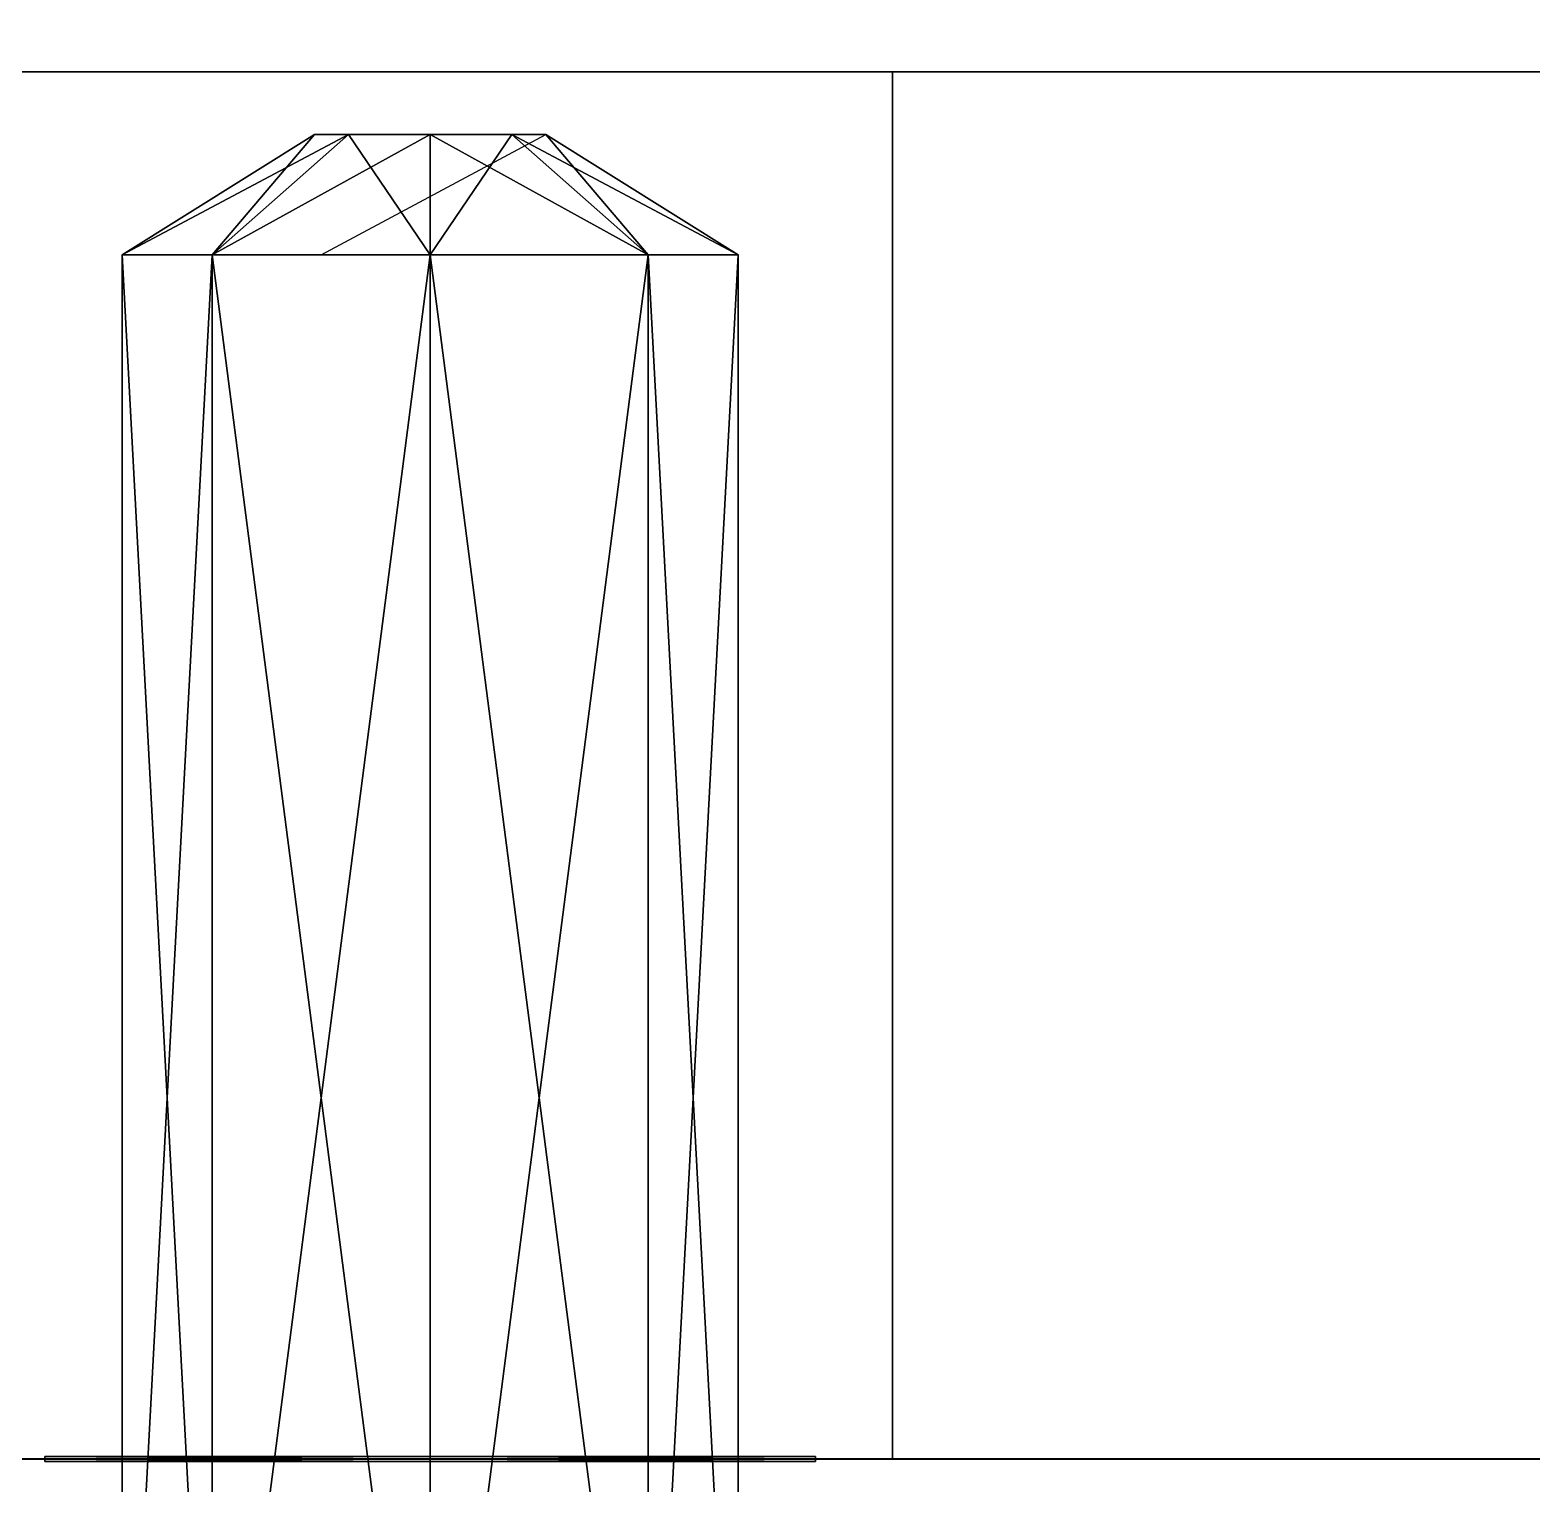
# Model space of a CAD drawing. Extents: x -150 to 2334, y -150 to 2984.
# Drawn here: x 1760.81 to 1780.3, y 45.47 to 64.33 of the extents above; entities that cross this region are included whole.
import ezdxf

# ---------------------------------------------------------------- set-up
doc = ezdxf.new("R2010")
doc.units = 0
for name, color, linetype in [('LAYER0', 7, 'CONTINUOUS'), ('LAYER10', 7, 'CONTINUOUS'), ('LAYER226', 7, 'CONTINUOUS'), ('LAYER278', 7, 'CONTINUOUS'), ('LAYER309', 7, 'CONTINUOUS'), ('LAYER31', 7, 'CONTINUOUS'), ('LAYER35', 7, 'CONTINUOUS'), ('LAYER407', 7, 'CONTINUOUS'), ('LAYER408', 7, 'CONTINUOUS'), ('LAYER56', 7, 'CONTINUOUS'), ('LAYER6', 7, 'CONTINUOUS'), ('LAYER60', 7, 'CONTINUOUS')]:
    doc.layers.add(name, color=color, linetype=linetype)

msp = doc.modelspace()

# ---------------------------------------------------------------- linework, layer by layer
at = {"layer": 'LAYER0', "invisible_edges": 1}
for points in [[(2334, 2984, -5), (-150, -150, -5), (-150, 2984, -5), (2334, 2984, -5)], [(-150, -150, -5), (2334, 2984, -5), (2334, -150, -5), (-150, -150, -5)], [(2334, -150), (-150, 2984), (-150, -150), (2334, -150)], [(-150, 2984), (2334, -150), (2334, 2984), (-150, 2984)]]:
    msp.add_3dface(points, dxfattribs=at)
at = {"layer": 'LAYER10'}
for points in [[(1764.5, 62.97852, 857), (1764.939, 62.97852, 855.9393), (1762, 61.41602, 857), (1764.5, 62.97852, 857)], [(1762, 61.41602, 857), (1764.939, 62.97852, 855.9393), (1763.172, 61.41602, 854.1716), (1762, 61.41602, 857)], [(1762, 61.41602, 857), (1764.5, 62.97852, 857), (1764.939, 62.97852, 858.0607), (1762, 61.41602, 857)], [(1762, 61.41602, 857), (1764.939, 62.97852, 858.0607), (1763.172, 61.41602, 859.8284), (1762, 61.41602, 857)], [(1763.172, 61.41602, 854.1716), (1762, 61.41602, 857), (1764.5, 62.97852, 857), (1763.172, 61.41602, 854.1716)], [(1762, 61.41602, 857), (1763.172, 61.41602, 859.8284), (1764.939, 62.97852, 858.0607), (1762, 61.41602, 857)], [(1762, 61.41602, 857), (1764.939, 62.97852, 858.0607), (1764.5, 62.97852, 857), (1762, 61.41602, 857)], [(1764.939, 62.97852, 855.9393), (1766, 61.41602, 853), (1763.172, 61.41602, 854.1716), (1764.939, 62.97852, 855.9393)], [(1763.172, 61.41602, 859.8284), (1766, 61.41602, 861), (1764.939, 62.97852, 858.0607), (1763.172, 61.41602, 859.8284)], [(1763.172, 61.41602, 854.1716), (1764.939, 62.97852, 855.9393), (1766, 62.97852, 855.5), (1763.172, 61.41602, 854.1716)], [(1763.172, 61.41602, 854.1716), (1766, 62.97852, 855.5), (1766, 61.41602, 853), (1763.172, 61.41602, 854.1716)], [(1763.172, 61.41602, 854.1716), (1764.5, 62.97852, 857), (1764.939, 62.97852, 855.9393), (1763.172, 61.41602, 854.1716)], [(1763.172, 61.41602, 859.8284), (1766, 61.41602, 861), (1766, 62.97852, 858.5), (1763.172, 61.41602, 859.8284)], [(1763.172, 61.41602, 859.8284), (1766, 62.97852, 858.5), (1764.939, 62.97852, 858.0607), (1763.172, 61.41602, 859.8284)], [(1764.5, 62.97852, 857), (1764.939, 62.97852, 855.9393), (1766, 62.97852, 855.5), (1764.5, 62.97852, 857)], [(1764.5, 62.97852, 857), (1766, 62.97852, 855.5), (1767.061, 62.97852, 855.9393), (1764.5, 62.97852, 857)], [(1764.5, 62.97852, 857), (1764.939, 62.97852, 858.0607), (1767.061, 62.97852, 855.9393), (1764.5, 62.97852, 857)], [(1764.939, 62.97852, 858.0607), (1764.5, 62.97852, 857), (1767.5, 62.97852, 857), (1764.939, 62.97852, 858.0607)], [(1767.5, 62.97852, 857), (1764.5, 62.97852, 857), (1767.061, 62.97852, 855.9393), (1767.5, 62.97852, 857)], [(1764.5, 62.97852, 857), (1767.061, 62.97852, 855.9393), (1766, 62.97852, 855.5), (1764.5, 62.97852, 857)], [(1764.5, 62.97852, 857), (1766, 62.97852, 855.5), (1764.939, 62.97852, 855.9393), (1764.5, 62.97852, 857)], [(1764.586, 61.41602, 860.4142), (1767.5, 62.97852, 857), (1768.828, 61.41602, 859.8284), (1764.586, 61.41602, 860.4142)], [(1766, 62.97852, 855.5), (1766, 61.41602, 853), (1764.939, 62.97852, 855.9393), (1766, 62.97852, 855.5)], [(1764.939, 62.97852, 858.0607), (1766, 61.41602, 861), (1766, 62.97852, 858.5), (1764.939, 62.97852, 858.0607)], [(1764.939, 62.97852, 858.0607), (1767.5, 62.97852, 857), (1767.061, 62.97852, 858.0607), (1764.939, 62.97852, 858.0607)], [(1764.939, 62.97852, 858.0607), (1767.061, 62.97852, 858.0607), (1766, 62.97852, 858.5), (1764.939, 62.97852, 858.0607)], [(1767.061, 62.97852, 855.9393), (1764.939, 62.97852, 858.0607), (1767.5, 62.97852, 857), (1767.061, 62.97852, 855.9393)], [(1764.939, 62.97852, 858.0607), (1766, 62.97852, 858.5), (1767.061, 62.97852, 858.0607), (1764.939, 62.97852, 858.0607)], [(1764.939, 62.97852, 858.0607), (1767.061, 62.97852, 858.0607), (1767.5, 62.97852, 857), (1764.939, 62.97852, 858.0607)], [(1767.061, 62.97852, 855.9393), (1768.828, 61.41602, 854.1716), (1766, 62.97852, 855.5), (1767.061, 62.97852, 855.9393)], [(1766, 62.97852, 855.5), (1768.828, 61.41602, 854.1716), (1766, 61.41602, 853), (1766, 62.97852, 855.5)], [(1766, 61.41602, 861), (1766, 62.97852, 858.5), (1767.061, 62.97852, 858.0607), (1766, 61.41602, 861)], [(1766, 61.41602, 861), (1767.061, 62.97852, 858.0607), (1768.828, 61.41602, 859.8284), (1766, 61.41602, 861)], [(1766, 61.41602, 853), (1766, 62.97852, 855.5), (1767.061, 62.97852, 855.9393), (1766, 61.41602, 853)], [(1766, 61.41602, 853), (1767.061, 62.97852, 855.9393), (1768.828, 61.41602, 854.1716), (1766, 61.41602, 853)], [(1766, 61.41602, 861), (1768.828, 61.41602, 859.8284), (1767.061, 62.97852, 858.0607), (1766, 61.41602, 861)], [(1766, 61.41602, 861), (1767.061, 62.97852, 858.0607), (1766, 62.97852, 858.5), (1766, 61.41602, 861)], [(1767.061, 62.97852, 855.9393), (1767.5, 62.97852, 857), (1768.828, 61.41602, 854.1716), (1767.061, 62.97852, 855.9393)], [(1767.5, 62.97852, 857), (1767.061, 62.97852, 858.0607), (1770, 61.41602, 857), (1767.5, 62.97852, 857)], [(1770, 61.41602, 857), (1767.061, 62.97852, 858.0607), (1768.828, 61.41602, 859.8284), (1770, 61.41602, 857)], [(1767.061, 62.97852, 855.9393), (1767.5, 62.97852, 857), (1770, 61.41602, 857), (1767.061, 62.97852, 855.9393)], [(1767.061, 62.97852, 855.9393), (1770, 61.41602, 857), (1768.828, 61.41602, 854.1716), (1767.061, 62.97852, 855.9393)], [(1768.828, 61.41602, 854.1716), (1767.5, 62.97852, 857), (1770, 61.41602, 857), (1768.828, 61.41602, 854.1716)], [(1767.5, 62.97852, 857), (1768.828, 61.41602, 859.8284), (1770, 61.41602, 857), (1767.5, 62.97852, 857)], [(1763.172, 39.54102, 854.1716), (1762, 39.54102, 857), (1763.172, 61.41602, 854.1716), (1763.172, 39.54102, 854.1716)], [(1763.172, 61.41602, 854.1716), (1762, 39.54102, 857), (1762, 61.41602, 857), (1763.172, 61.41602, 854.1716)], [(1763.172, 39.54102, 859.8284), (1762, 39.54102, 857), (1762, 61.41602, 857), (1763.172, 39.54102, 859.8284)], [(1763.172, 39.54102, 859.8284), (1762, 61.41602, 857), (1763.172, 61.41602, 859.8284), (1763.172, 39.54102, 859.8284)], [(1763.172, 39.54102, 854.1716), (1762, 39.54102, 857), (1762, 61.41602, 857), (1763.172, 39.54102, 854.1716)], [(1762, 61.41602, 857), (1763.172, 39.54102, 854.1716), (1763.172, 61.41602, 854.1716), (1762, 61.41602, 857)], [(1763.172, 39.54102, 859.8284), (1763.172, 61.41602, 859.8284), (1762, 61.41602, 857), (1763.172, 39.54102, 859.8284)], [(1763.172, 39.54102, 859.8284), (1762, 61.41602, 857), (1762, 39.54102, 857), (1763.172, 39.54102, 859.8284)], [(1763.172, 39.54102, 854.1716), (1762, 39.54102, 857), (1762, 61.41602, 857), (1763.172, 39.54102, 854.1716)], [(1762, 61.41602, 857), (1763.172, 39.54102, 854.1716), (1763.172, 61.41602, 854.1716), (1762, 61.41602, 857)], [(1763.172, 39.54102, 859.8284), (1762, 39.54102, 857), (1763.172, 61.41602, 859.8284), (1763.172, 39.54102, 859.8284)], [(1762, 39.54102, 857), (1763.172, 61.41602, 859.8284), (1762, 61.41602, 857), (1762, 39.54102, 857)], [(1766, 39.54102, 853), (1763.172, 39.54102, 854.1716), (1766, 61.41602, 853), (1766, 39.54102, 853)], [(1766, 61.41602, 853), (1763.172, 39.54102, 854.1716), (1763.172, 61.41602, 854.1716), (1766, 61.41602, 853)], [(1763.172, 39.54102, 859.8284), (1766, 39.54102, 861), (1763.172, 61.41602, 859.8284), (1763.172, 39.54102, 859.8284)], [(1763.172, 61.41602, 859.8284), (1766, 39.54102, 861), (1766, 61.41602, 861), (1763.172, 61.41602, 859.8284)], [(1763.172, 39.54102, 854.1716), (1766, 39.54102, 853), (1763.172, 61.41602, 854.1716), (1763.172, 39.54102, 854.1716)], [(1766, 39.54102, 853), (1763.172, 61.41602, 854.1716), (1766, 61.41602, 853), (1766, 39.54102, 853)], [(1763.172, 39.54102, 859.8284), (1766, 39.54102, 861), (1766, 61.41602, 861), (1763.172, 39.54102, 859.8284)], [(1766, 61.41602, 861), (1763.172, 39.54102, 859.8284), (1763.172, 61.41602, 859.8284), (1766, 61.41602, 861)], [(1763.172, 39.54102, 854.1716), (1766, 39.54102, 853), (1763.172, 61.41602, 854.1716), (1763.172, 39.54102, 854.1716)], [(1766, 39.54102, 853), (1763.172, 61.41602, 854.1716), (1766, 61.41602, 853), (1766, 39.54102, 853)], [(1763.172, 39.54102, 859.8284), (1766, 39.54102, 861), (1766, 61.41602, 861), (1763.172, 39.54102, 859.8284)], [(1766, 61.41602, 861), (1763.172, 39.54102, 859.8284), (1763.172, 61.41602, 859.8284), (1766, 61.41602, 861)], [(1768.828, 39.54102, 854.1716), (1766, 39.54102, 853), (1768.828, 61.41602, 854.1716), (1768.828, 39.54102, 854.1716)], [(1768.828, 61.41602, 854.1716), (1766, 39.54102, 853), (1766, 61.41602, 853), (1768.828, 61.41602, 854.1716)], [(1768.828, 61.41602, 859.8284), (1766, 61.41602, 861), (1768.828, 39.54102, 859.8284), (1768.828, 61.41602, 859.8284)], [(1768.828, 39.54102, 859.8284), (1766, 61.41602, 861), (1766, 39.54102, 861), (1768.828, 39.54102, 859.8284)], [(1768.828, 39.54102, 854.1716), (1766, 39.54102, 853), (1766, 61.41602, 853), (1768.828, 39.54102, 854.1716)], [(1766, 61.41602, 853), (1768.828, 39.54102, 854.1716), (1768.828, 61.41602, 854.1716), (1766, 61.41602, 853)], [(1768.828, 39.54102, 854.1716), (1766, 39.54102, 853), (1766, 61.41602, 853), (1768.828, 39.54102, 854.1716)], [(1766, 61.41602, 853), (1768.828, 39.54102, 854.1716), (1768.828, 61.41602, 854.1716), (1766, 61.41602, 853)], [(1768.828, 61.41602, 859.8284), (1766, 61.41602, 861), (1766, 39.54102, 861), (1768.828, 61.41602, 859.8284)], [(1766, 39.54102, 861), (1768.828, 61.41602, 859.8284), (1768.828, 39.54102, 859.8284), (1766, 39.54102, 861)], [(1770, 61.41602, 857), (1768.828, 61.41602, 859.8284), (1770, 39.54102, 857), (1770, 61.41602, 857)], [(1770, 39.54102, 857), (1768.828, 61.41602, 859.8284), (1768.828, 39.54102, 859.8284), (1770, 39.54102, 857)], [(1768.828, 61.41602, 854.1716), (1770, 61.41602, 857), (1768.828, 39.54102, 854.1716), (1768.828, 61.41602, 854.1716)], [(1768.828, 39.54102, 854.1716), (1770, 61.41602, 857), (1770, 39.54102, 857), (1768.828, 39.54102, 854.1716)], [(1768.828, 61.41602, 859.8284), (1770, 61.41602, 857), (1768.828, 39.54102, 859.8284), (1768.828, 61.41602, 859.8284)], [(1770, 61.41602, 857), (1768.828, 39.54102, 859.8284), (1770, 39.54102, 857), (1770, 61.41602, 857)], [(1768.828, 61.41602, 854.1716), (1770, 61.41602, 857), (1770, 39.54102, 857), (1768.828, 61.41602, 854.1716)], [(1770, 39.54102, 857), (1768.828, 61.41602, 854.1716), (1768.828, 39.54102, 854.1716), (1770, 39.54102, 857)], [(1761, 45.82227, 852), (1761, 45.82227, 862), (1771, 45.82227, 852), (1761, 45.82227, 852)], [(1771, 45.82227, 852), (1761, 45.82227, 862), (1771, 45.82227, 862), (1771, 45.82227, 852)], [(1761, 45.82227, 852), (1761, 45.75977, 852), (1761, 45.82227, 862), (1761, 45.82227, 852)], [(1761, 45.82227, 862), (1761, 45.75977, 852), (1761, 45.75977, 862), (1761, 45.82227, 862)], [(1771, 45.82227, 852), (1771, 45.75977, 852), (1761, 45.82227, 852), (1771, 45.82227, 852)], [(1761, 45.82227, 852), (1771, 45.75977, 852), (1761, 45.75977, 852), (1761, 45.82227, 852)], [(1761, 45.82227, 862), (1761, 45.75977, 862), (1771, 45.82227, 862), (1761, 45.82227, 862)], [(1771, 45.82227, 862), (1761, 45.75977, 862), (1771, 45.75977, 862), (1771, 45.82227, 862)], [(1771, 45.75977, 852), (1771, 45.75977, 862), (1761, 45.75977, 852), (1771, 45.75977, 852)], [(1761, 45.75977, 852), (1771, 45.75977, 862), (1761, 45.75977, 862), (1761, 45.75977, 852)]]:
    msp.add_3dface(points, dxfattribs=at)
at = {"layer": 'LAYER226', "invisible_edges": 1}
for points in [[(2164, 45.79199), (1614, 45.79199, 2350), (2164, 45.79199, 2350), (2164, 45.79199)], [(1614, 45.79199, 2350), (2164, 45.79199), (1614, 45.79199), (1614, 45.79199, 2350)], [(2164, 45.79199), (1614, 27.79199), (1614, 45.79199), (2164, 45.79199)], [(1614, 27.79199), (2164, 45.79199), (2164, 27.79199), (1614, 27.79199)], [(2164, 27.79199, 2350), (1614, 45.79199, 2350), (1614, 27.79199, 2350), (2164, 27.79199, 2350)], [(1614, 45.79199, 2350), (2164, 27.79199, 2350), (2164, 45.79199, 2350), (1614, 45.79199, 2350)]]:
    msp.add_3dface(points, dxfattribs=at)
at = {"layer": 'LAYER278', "invisible_edges": 1}
for points in [[(2164, 45.78802, 80), (1614, 758.458, 80), (2164, 758.458, 80), (2164, 45.78802, 80)], [(1614, 758.458, 80), (2164, 45.78802, 80), (1614, 45.78802, 80), (1614, 758.458, 80)], [(1614, 45.78802, 98), (2164, 758.458, 98), (1614, 758.458, 98), (1614, 45.78802, 98)], [(2164, 758.458, 98), (1614, 45.78802, 98), (2164, 45.78802, 98), (2164, 758.458, 98)], [(2164, 45.78802, 80), (1614, 45.78802, 98), (1614, 45.78802, 80), (2164, 45.78802, 80)], [(1614, 45.78802, 98), (2164, 45.78802, 80), (2164, 45.78802, 98), (1614, 45.78802, 98)]]:
    msp.add_3dface(points, dxfattribs=at)
at = {"layer": 'LAYER309', "invisible_edges": 1}
for points in [[(2164, 758.458, 2349), (1614, 45.78802, 2349), (2164, 45.78802, 2349), (2164, 758.458, 2349)], [(1614, 45.78802, 2349), (2164, 758.458, 2349), (1614, 758.458, 2349), (1614, 45.78802, 2349)], [(1614, 758.458, 2331), (2164, 45.78802, 2331), (1614, 45.78802, 2331), (1614, 758.458, 2331)], [(2164, 45.78802, 2331), (1614, 758.458, 2331), (2164, 758.458, 2331), (2164, 45.78802, 2331)], [(2164, 45.78802, 2331), (1614, 45.78802, 2349), (1614, 45.78802, 2331), (2164, 45.78802, 2331)], [(1614, 45.78802, 2349), (2164, 45.78802, 2331), (2164, 45.78802, 2349), (1614, 45.78802, 2349)]]:
    msp.add_3dface(points, dxfattribs=at)
at = {"layer": 'LAYER31', "invisible_edges": 1}
for points in [[(2139.4, 758.461, 1934), (1674, 45.79102, 1934), (2139.4, 45.79102, 1934), (2139.4, 758.461, 1934)], [(1674, 45.79102, 1934), (2139.4, 758.461, 1934), (1674, 758.461, 1934), (1674, 45.79102, 1934)], [(1674, 758.461, 1916), (2139.4, 45.79102, 1916), (1674, 45.79102, 1916), (1674, 758.461, 1916)], [(2139.4, 45.79102, 1916), (1674, 758.461, 1916), (2139.4, 758.461, 1916), (2139.4, 45.79102, 1916)], [(2139.4, 45.79102, 1916), (1674, 45.79102, 1934), (1674, 45.79102, 1916), (2139.4, 45.79102, 1916)], [(1674, 45.79102, 1934), (2139.4, 45.79102, 1916), (2139.4, 45.79102, 1934), (1674, 45.79102, 1934)]]:
    msp.add_3dface(points, dxfattribs=at)
at = {"layer": 'LAYER35'}
for points in [[(1764.5, 62.97852, 1925), (1764.939, 62.97852, 1923.939), (1762, 61.41602, 1925), (1764.5, 62.97852, 1925)], [(1762, 61.41602, 1925), (1764.939, 62.97852, 1923.939), (1763.172, 61.41602, 1922.172), (1762, 61.41602, 1925)], [(1762, 61.41602, 1925), (1764.5, 62.97852, 1925), (1764.939, 62.97852, 1926.061), (1762, 61.41602, 1925)], [(1762, 61.41602, 1925), (1764.939, 62.97852, 1926.061), (1763.172, 61.41602, 1927.828), (1762, 61.41602, 1925)], [(1763.172, 61.41602, 1922.172), (1762, 61.41602, 1925), (1764.5, 62.97852, 1925), (1763.172, 61.41602, 1922.172)], [(1762, 61.41602, 1925), (1763.172, 61.41602, 1927.828), (1764.939, 62.97852, 1926.061), (1762, 61.41602, 1925)], [(1762, 61.41602, 1925), (1764.939, 62.97852, 1926.061), (1764.5, 62.97852, 1925), (1762, 61.41602, 1925)], [(1764.939, 62.97852, 1923.939), (1766, 61.41602, 1921), (1763.172, 61.41602, 1922.172), (1764.939, 62.97852, 1923.939)], [(1763.172, 61.41602, 1927.828), (1766, 61.41602, 1929), (1764.939, 62.97852, 1926.061), (1763.172, 61.41602, 1927.828)], [(1763.172, 61.41602, 1922.172), (1764.939, 62.97852, 1923.939), (1766, 62.97852, 1923.5), (1763.172, 61.41602, 1922.172)], [(1763.172, 61.41602, 1922.172), (1766, 62.97852, 1923.5), (1766, 61.41602, 1921), (1763.172, 61.41602, 1922.172)], [(1763.172, 61.41602, 1922.172), (1764.5, 62.97852, 1925), (1764.939, 62.97852, 1923.939), (1763.172, 61.41602, 1922.172)], [(1763.172, 61.41602, 1927.828), (1766, 61.41602, 1929), (1766, 62.97852, 1926.5), (1763.172, 61.41602, 1927.828)], [(1763.172, 61.41602, 1927.828), (1766, 62.97852, 1926.5), (1764.939, 62.97852, 1926.061), (1763.172, 61.41602, 1927.828)], [(1764.5, 62.97852, 1925), (1764.939, 62.97852, 1923.939), (1766, 62.97852, 1923.5), (1764.5, 62.97852, 1925)], [(1764.5, 62.97852, 1925), (1766, 62.97852, 1923.5), (1767.061, 62.97852, 1923.939), (1764.5, 62.97852, 1925)], [(1764.5, 62.97852, 1925), (1764.939, 62.97852, 1926.061), (1767.061, 62.97852, 1923.939), (1764.5, 62.97852, 1925)], [(1764.939, 62.97852, 1926.061), (1764.5, 62.97852, 1925), (1767.5, 62.97852, 1925), (1764.939, 62.97852, 1926.061)], [(1767.5, 62.97852, 1925), (1764.5, 62.97852, 1925), (1767.061, 62.97852, 1923.939), (1767.5, 62.97852, 1925)], [(1764.5, 62.97852, 1925), (1767.061, 62.97852, 1923.939), (1766, 62.97852, 1923.5), (1764.5, 62.97852, 1925)], [(1764.5, 62.97852, 1925), (1766, 62.97852, 1923.5), (1764.939, 62.97852, 1923.939), (1764.5, 62.97852, 1925)], [(1764.586, 61.41602, 1928.414), (1767.5, 62.97852, 1925), (1768.828, 61.41602, 1927.828), (1764.586, 61.41602, 1928.414)], [(1766, 62.97852, 1923.5), (1766, 61.41602, 1921), (1764.939, 62.97852, 1923.939), (1766, 62.97852, 1923.5)], [(1764.939, 62.97852, 1926.061), (1766, 61.41602, 1929), (1766, 62.97852, 1926.5), (1764.939, 62.97852, 1926.061)], [(1764.939, 62.97852, 1926.061), (1767.5, 62.97852, 1925), (1767.061, 62.97852, 1926.061), (1764.939, 62.97852, 1926.061)], [(1764.939, 62.97852, 1926.061), (1767.061, 62.97852, 1926.061), (1766, 62.97852, 1926.5), (1764.939, 62.97852, 1926.061)], [(1767.061, 62.97852, 1923.939), (1764.939, 62.97852, 1926.061), (1767.5, 62.97852, 1925), (1767.061, 62.97852, 1923.939)], [(1764.939, 62.97852, 1926.061), (1766, 62.97852, 1926.5), (1767.061, 62.97852, 1926.061), (1764.939, 62.97852, 1926.061)], [(1764.939, 62.97852, 1926.061), (1767.061, 62.97852, 1926.061), (1767.5, 62.97852, 1925), (1764.939, 62.97852, 1926.061)], [(1767.061, 62.97852, 1923.939), (1768.828, 61.41602, 1922.172), (1766, 62.97852, 1923.5), (1767.061, 62.97852, 1923.939)], [(1766, 62.97852, 1923.5), (1768.828, 61.41602, 1922.172), (1766, 61.41602, 1921), (1766, 62.97852, 1923.5)], [(1766, 61.41602, 1929), (1766, 62.97852, 1926.5), (1767.061, 62.97852, 1926.061), (1766, 61.41602, 1929)], [(1766, 61.41602, 1929), (1767.061, 62.97852, 1926.061), (1768.828, 61.41602, 1927.828), (1766, 61.41602, 1929)], [(1766, 61.41602, 1921), (1766, 62.97852, 1923.5), (1767.061, 62.97852, 1923.939), (1766, 61.41602, 1921)], [(1766, 61.41602, 1921), (1767.061, 62.97852, 1923.939), (1768.828, 61.41602, 1922.172), (1766, 61.41602, 1921)], [(1766, 61.41602, 1929), (1768.828, 61.41602, 1927.828), (1767.061, 62.97852, 1926.061), (1766, 61.41602, 1929)], [(1766, 61.41602, 1929), (1767.061, 62.97852, 1926.061), (1766, 62.97852, 1926.5), (1766, 61.41602, 1929)], [(1767.061, 62.97852, 1923.939), (1767.5, 62.97852, 1925), (1768.828, 61.41602, 1922.172), (1767.061, 62.97852, 1923.939)], [(1767.5, 62.97852, 1925), (1767.061, 62.97852, 1926.061), (1770, 61.41602, 1925), (1767.5, 62.97852, 1925)], [(1770, 61.41602, 1925), (1767.061, 62.97852, 1926.061), (1768.828, 61.41602, 1927.828), (1770, 61.41602, 1925)], [(1767.061, 62.97852, 1923.939), (1767.5, 62.97852, 1925), (1770, 61.41602, 1925), (1767.061, 62.97852, 1923.939)], [(1767.061, 62.97852, 1923.939), (1770, 61.41602, 1925), (1768.828, 61.41602, 1922.172), (1767.061, 62.97852, 1923.939)], [(1768.828, 61.41602, 1922.172), (1767.5, 62.97852, 1925), (1770, 61.41602, 1925), (1768.828, 61.41602, 1922.172)], [(1767.5, 62.97852, 1925), (1768.828, 61.41602, 1927.828), (1770, 61.41602, 1925), (1767.5, 62.97852, 1925)], [(1763.172, 39.54102, 1922.172), (1762, 39.54102, 1925), (1763.172, 61.41602, 1922.172), (1763.172, 39.54102, 1922.172)], [(1763.172, 61.41602, 1922.172), (1762, 39.54102, 1925), (1762, 61.41602, 1925), (1763.172, 61.41602, 1922.172)], [(1763.172, 39.54102, 1927.828), (1762, 39.54102, 1925), (1762, 61.41602, 1925), (1763.172, 39.54102, 1927.828)], [(1763.172, 39.54102, 1927.828), (1762, 61.41602, 1925), (1763.172, 61.41602, 1927.828), (1763.172, 39.54102, 1927.828)], [(1763.172, 39.54102, 1922.172), (1762, 39.54102, 1925), (1762, 61.41602, 1925), (1763.172, 39.54102, 1922.172)], [(1762, 61.41602, 1925), (1763.172, 39.54102, 1922.172), (1763.172, 61.41602, 1922.172), (1762, 61.41602, 1925)], [(1763.172, 39.54102, 1927.828), (1763.172, 61.41602, 1927.828), (1762, 61.41602, 1925), (1763.172, 39.54102, 1927.828)], [(1763.172, 39.54102, 1927.828), (1762, 61.41602, 1925), (1762, 39.54102, 1925), (1763.172, 39.54102, 1927.828)], [(1763.172, 39.54102, 1922.172), (1762, 39.54102, 1925), (1762, 61.41602, 1925), (1763.172, 39.54102, 1922.172)], [(1762, 61.41602, 1925), (1763.172, 39.54102, 1922.172), (1763.172, 61.41602, 1922.172), (1762, 61.41602, 1925)], [(1763.172, 39.54102, 1927.828), (1762, 39.54102, 1925), (1763.172, 61.41602, 1927.828), (1763.172, 39.54102, 1927.828)], [(1762, 39.54102, 1925), (1763.172, 61.41602, 1927.828), (1762, 61.41602, 1925), (1762, 39.54102, 1925)], [(1766, 39.54102, 1921), (1763.172, 39.54102, 1922.172), (1766, 61.41602, 1921), (1766, 39.54102, 1921)], [(1766, 61.41602, 1921), (1763.172, 39.54102, 1922.172), (1763.172, 61.41602, 1922.172), (1766, 61.41602, 1921)], [(1763.172, 39.54102, 1927.828), (1766, 39.54102, 1929), (1763.172, 61.41602, 1927.828), (1763.172, 39.54102, 1927.828)], [(1763.172, 61.41602, 1927.828), (1766, 39.54102, 1929), (1766, 61.41602, 1929), (1763.172, 61.41602, 1927.828)], [(1763.172, 39.54102, 1922.172), (1766, 39.54102, 1921), (1763.172, 61.41602, 1922.172), (1763.172, 39.54102, 1922.172)], [(1766, 39.54102, 1921), (1763.172, 61.41602, 1922.172), (1766, 61.41602, 1921), (1766, 39.54102, 1921)], [(1763.172, 39.54102, 1927.828), (1766, 39.54102, 1929), (1766, 61.41602, 1929), (1763.172, 39.54102, 1927.828)], [(1766, 61.41602, 1929), (1763.172, 39.54102, 1927.828), (1763.172, 61.41602, 1927.828), (1766, 61.41602, 1929)], [(1763.172, 39.54102, 1922.172), (1766, 39.54102, 1921), (1763.172, 61.41602, 1922.172), (1763.172, 39.54102, 1922.172)], [(1766, 39.54102, 1921), (1763.172, 61.41602, 1922.172), (1766, 61.41602, 1921), (1766, 39.54102, 1921)], [(1763.172, 39.54102, 1927.828), (1766, 39.54102, 1929), (1766, 61.41602, 1929), (1763.172, 39.54102, 1927.828)], [(1766, 61.41602, 1929), (1763.172, 39.54102, 1927.828), (1763.172, 61.41602, 1927.828), (1766, 61.41602, 1929)], [(1768.828, 39.54102, 1922.172), (1766, 39.54102, 1921), (1768.828, 61.41602, 1922.172), (1768.828, 39.54102, 1922.172)], [(1768.828, 61.41602, 1922.172), (1766, 39.54102, 1921), (1766, 61.41602, 1921), (1768.828, 61.41602, 1922.172)], [(1768.828, 61.41602, 1927.828), (1766, 61.41602, 1929), (1768.828, 39.54102, 1927.828), (1768.828, 61.41602, 1927.828)], [(1768.828, 39.54102, 1927.828), (1766, 61.41602, 1929), (1766, 39.54102, 1929), (1768.828, 39.54102, 1927.828)], [(1768.828, 39.54102, 1922.172), (1766, 39.54102, 1921), (1766, 61.41602, 1921), (1768.828, 39.54102, 1922.172)], [(1766, 61.41602, 1921), (1768.828, 39.54102, 1922.172), (1768.828, 61.41602, 1922.172), (1766, 61.41602, 1921)], [(1768.828, 39.54102, 1922.172), (1766, 39.54102, 1921), (1766, 61.41602, 1921), (1768.828, 39.54102, 1922.172)], [(1766, 61.41602, 1921), (1768.828, 39.54102, 1922.172), (1768.828, 61.41602, 1922.172), (1766, 61.41602, 1921)], [(1768.828, 61.41602, 1927.828), (1766, 61.41602, 1929), (1766, 39.54102, 1929), (1768.828, 61.41602, 1927.828)], [(1766, 39.54102, 1929), (1768.828, 61.41602, 1927.828), (1768.828, 39.54102, 1927.828), (1766, 39.54102, 1929)], [(1770, 61.41602, 1925), (1768.828, 61.41602, 1927.828), (1770, 39.54102, 1925), (1770, 61.41602, 1925)], [(1770, 39.54102, 1925), (1768.828, 61.41602, 1927.828), (1768.828, 39.54102, 1927.828), (1770, 39.54102, 1925)], [(1768.828, 61.41602, 1922.172), (1770, 61.41602, 1925), (1768.828, 39.54102, 1922.172), (1768.828, 61.41602, 1922.172)], [(1768.828, 39.54102, 1922.172), (1770, 61.41602, 1925), (1770, 39.54102, 1925), (1768.828, 39.54102, 1922.172)], [(1768.828, 61.41602, 1927.828), (1770, 61.41602, 1925), (1768.828, 39.54102, 1927.828), (1768.828, 61.41602, 1927.828)], [(1770, 61.41602, 1925), (1768.828, 39.54102, 1927.828), (1770, 39.54102, 1925), (1770, 61.41602, 1925)], [(1768.828, 61.41602, 1922.172), (1770, 61.41602, 1925), (1770, 39.54102, 1925), (1768.828, 61.41602, 1922.172)], [(1770, 39.54102, 1925), (1768.828, 61.41602, 1922.172), (1768.828, 39.54102, 1922.172), (1770, 39.54102, 1925)], [(1761, 45.82227, 1920), (1761, 45.82227, 1930), (1771, 45.82227, 1920), (1761, 45.82227, 1920)], [(1771, 45.82227, 1920), (1761, 45.82227, 1930), (1771, 45.82227, 1930), (1771, 45.82227, 1920)], [(1761, 45.82227, 1920), (1761, 45.75977, 1920), (1761, 45.82227, 1930), (1761, 45.82227, 1920)], [(1761, 45.82227, 1930), (1761, 45.75977, 1920), (1761, 45.75977, 1930), (1761, 45.82227, 1930)], [(1771, 45.82227, 1920), (1771, 45.75977, 1920), (1761, 45.82227, 1920), (1771, 45.82227, 1920)], [(1761, 45.82227, 1920), (1771, 45.75977, 1920), (1761, 45.75977, 1920), (1761, 45.82227, 1920)], [(1761, 45.82227, 1930), (1761, 45.75977, 1930), (1771, 45.82227, 1930), (1761, 45.82227, 1930)], [(1771, 45.82227, 1930), (1761, 45.75977, 1930), (1771, 45.75977, 1930), (1771, 45.82227, 1930)], [(1771, 45.75977, 1920), (1771, 45.75977, 1930), (1761, 45.75977, 1920), (1771, 45.75977, 1920)], [(1761, 45.75977, 1920), (1771, 45.75977, 1930), (1761, 45.75977, 1930), (1761, 45.75977, 1920)]]:
    msp.add_3dface(points, dxfattribs=at)
at = {"layer": 'LAYER407', "invisible_edges": 1}
for points in [[(2092, 81.79102, 296), (1692, 63.79102, 296), (1692, 81.79102, 296), (2092, 81.79102, 296)], [(1692, 63.79102, 296), (2092, 81.79102, 296), (2092, 63.79102, 296), (1692, 63.79102, 296)], [(2092, 63.79102, 848), (1692, 81.79102, 848), (1692, 63.79102, 848), (2092, 63.79102, 848)], [(1692, 81.79102, 848), (2092, 63.79102, 848), (2092, 81.79102, 848), (1692, 81.79102, 848)], [(2092, 63.79102, 848), (1692, 63.79102, 296), (2092, 63.79102, 296), (2092, 63.79102, 848)], [(1692, 63.79102, 296), (2092, 63.79102, 848), (1692, 63.79102, 848), (1692, 63.79102, 296)]]:
    msp.add_3dface(points, dxfattribs=at)
at = {"layer": 'LAYER408', "invisible_edges": 1}
for points in [[(1772, 63.79102, 296), (1692, 45.79102, 296), (1692, 63.79102, 296), (1772, 63.79102, 296)], [(1692, 45.79102, 296), (1772, 63.79102, 296), (1772, 45.79102, 296), (1692, 45.79102, 296)], [(1772, 45.79102, 848), (1692, 63.79102, 848), (1692, 45.79102, 848), (1772, 45.79102, 848)], [(1692, 63.79102, 848), (1772, 45.79102, 848), (1772, 63.79102, 848), (1692, 63.79102, 848)], [(1692, 63.79102, 848), (1772, 63.79102, 296), (1692, 63.79102, 296), (1692, 63.79102, 848)], [(1772, 63.79102, 296), (1692, 63.79102, 848), (1772, 63.79102, 848), (1772, 63.79102, 296)], [(1772, 63.79102, 296), (1772, 45.79102, 848), (1772, 45.79102, 296), (1772, 63.79102, 296)], [(1772, 45.79102, 848), (1772, 63.79102, 296), (1772, 63.79102, 848), (1772, 45.79102, 848)], [(1772, 45.79102, 848), (1692, 45.79102, 296), (1772, 45.79102, 296), (1772, 45.79102, 848)], [(1692, 45.79102, 296), (1772, 45.79102, 848), (1692, 45.79102, 848), (1692, 45.79102, 296)]]:
    msp.add_3dface(points, dxfattribs=at)
at = {"layer": 'LAYER56', "invisible_edges": 1}
for points in [[(2139.4, 758.461, 296), (1674, 45.79102, 296), (2139.4, 45.79102, 296), (2139.4, 758.461, 296)], [(1674, 45.79102, 296), (2139.4, 758.461, 296), (1674, 758.461, 296), (1674, 45.79102, 296)], [(1674, 758.461, 278), (2139.4, 45.79102, 278), (1674, 45.79102, 278), (1674, 758.461, 278)], [(2139.4, 45.79102, 278), (1674, 758.461, 278), (2139.4, 758.461, 278), (2139.4, 45.79102, 278)], [(2139.4, 45.79102, 278), (1674, 45.79102, 296), (1674, 45.79102, 278), (2139.4, 45.79102, 278)], [(1674, 45.79102, 296), (2139.4, 45.79102, 278), (2139.4, 45.79102, 296), (1674, 45.79102, 296)]]:
    msp.add_3dface(points, dxfattribs=at)
at = {"layer": 'LAYER6', "invisible_edges": 1}
for points in [[(2139.4, 758.461, 866), (1674, 45.79102, 866), (2139.4, 45.79102, 866), (2139.4, 758.461, 866)], [(1674, 45.79102, 866), (2139.4, 758.461, 866), (1674, 758.461, 866), (1674, 45.79102, 866)], [(1674, 758.461, 848), (2139.4, 45.79102, 848), (1674, 45.79102, 848), (1674, 758.461, 848)], [(2139.4, 45.79102, 848), (1674, 758.461, 848), (2139.4, 758.461, 848), (2139.4, 45.79102, 848)], [(2139.4, 45.79102, 848), (1674, 45.79102, 866), (1674, 45.79102, 848), (2139.4, 45.79102, 848)], [(1674, 45.79102, 866), (2139.4, 45.79102, 848), (2139.4, 45.79102, 866), (1674, 45.79102, 866)]]:
    msp.add_3dface(points, dxfattribs=at)
at = {"layer": 'LAYER60'}
for points in [[(1764.5, 62.97852, 287), (1764.939, 62.97852, 285.9393), (1762, 61.41602, 287), (1764.5, 62.97852, 287)], [(1762, 61.41602, 287), (1764.939, 62.97852, 285.9393), (1763.172, 61.41602, 284.1716), (1762, 61.41602, 287)], [(1762, 61.41602, 287), (1764.5, 62.97852, 287), (1764.939, 62.97852, 288.0607), (1762, 61.41602, 287)], [(1762, 61.41602, 287), (1764.939, 62.97852, 288.0607), (1763.172, 61.41602, 289.8284), (1762, 61.41602, 287)], [(1763.172, 61.41602, 284.1716), (1762, 61.41602, 287), (1764.5, 62.97852, 287), (1763.172, 61.41602, 284.1716)], [(1762, 61.41602, 287), (1763.172, 61.41602, 289.8284), (1764.939, 62.97852, 288.0607), (1762, 61.41602, 287)], [(1762, 61.41602, 287), (1764.939, 62.97852, 288.0607), (1764.5, 62.97852, 287), (1762, 61.41602, 287)], [(1764.939, 62.97852, 285.9393), (1766, 61.41602, 283), (1763.172, 61.41602, 284.1716), (1764.939, 62.97852, 285.9393)], [(1763.172, 61.41602, 289.8284), (1766, 61.41602, 291), (1764.939, 62.97852, 288.0607), (1763.172, 61.41602, 289.8284)], [(1763.172, 61.41602, 284.1716), (1764.939, 62.97852, 285.9393), (1766, 62.97852, 285.5), (1763.172, 61.41602, 284.1716)], [(1763.172, 61.41602, 284.1716), (1766, 62.97852, 285.5), (1766, 61.41602, 283), (1763.172, 61.41602, 284.1716)], [(1763.172, 61.41602, 284.1716), (1764.5, 62.97852, 287), (1764.939, 62.97852, 285.9393), (1763.172, 61.41602, 284.1716)], [(1763.172, 61.41602, 289.8284), (1766, 61.41602, 291), (1766, 62.97852, 288.5), (1763.172, 61.41602, 289.8284)], [(1763.172, 61.41602, 289.8284), (1766, 62.97852, 288.5), (1764.939, 62.97852, 288.0607), (1763.172, 61.41602, 289.8284)], [(1764.5, 62.97852, 287), (1764.939, 62.97852, 285.9393), (1766, 62.97852, 285.5), (1764.5, 62.97852, 287)], [(1764.5, 62.97852, 287), (1766, 62.97852, 285.5), (1767.061, 62.97852, 285.9393), (1764.5, 62.97852, 287)], [(1764.5, 62.97852, 287), (1764.939, 62.97852, 288.0607), (1767.061, 62.97852, 285.9393), (1764.5, 62.97852, 287)], [(1764.939, 62.97852, 288.0607), (1764.5, 62.97852, 287), (1767.5, 62.97852, 287), (1764.939, 62.97852, 288.0607)], [(1767.5, 62.97852, 287), (1764.5, 62.97852, 287), (1767.061, 62.97852, 285.9393), (1767.5, 62.97852, 287)], [(1764.5, 62.97852, 287), (1767.061, 62.97852, 285.9393), (1766, 62.97852, 285.5), (1764.5, 62.97852, 287)], [(1764.5, 62.97852, 287), (1766, 62.97852, 285.5), (1764.939, 62.97852, 285.9393), (1764.5, 62.97852, 287)], [(1764.586, 61.41602, 290.4142), (1767.5, 62.97852, 287), (1768.828, 61.41602, 289.8284), (1764.586, 61.41602, 290.4142)], [(1766, 62.97852, 285.5), (1766, 61.41602, 283), (1764.939, 62.97852, 285.9393), (1766, 62.97852, 285.5)], [(1764.939, 62.97852, 288.0607), (1766, 61.41602, 291), (1766, 62.97852, 288.5), (1764.939, 62.97852, 288.0607)], [(1764.939, 62.97852, 288.0607), (1767.5, 62.97852, 287), (1767.061, 62.97852, 288.0607), (1764.939, 62.97852, 288.0607)], [(1764.939, 62.97852, 288.0607), (1767.061, 62.97852, 288.0607), (1766, 62.97852, 288.5), (1764.939, 62.97852, 288.0607)], [(1767.061, 62.97852, 285.9393), (1764.939, 62.97852, 288.0607), (1767.5, 62.97852, 287), (1767.061, 62.97852, 285.9393)], [(1764.939, 62.97852, 288.0607), (1766, 62.97852, 288.5), (1767.061, 62.97852, 288.0607), (1764.939, 62.97852, 288.0607)], [(1764.939, 62.97852, 288.0607), (1767.061, 62.97852, 288.0607), (1767.5, 62.97852, 287), (1764.939, 62.97852, 288.0607)], [(1767.061, 62.97852, 285.9393), (1768.828, 61.41602, 284.1716), (1766, 62.97852, 285.5), (1767.061, 62.97852, 285.9393)], [(1766, 62.97852, 285.5), (1768.828, 61.41602, 284.1716), (1766, 61.41602, 283), (1766, 62.97852, 285.5)], [(1766, 61.41602, 291), (1766, 62.97852, 288.5), (1767.061, 62.97852, 288.0607), (1766, 61.41602, 291)], [(1766, 61.41602, 291), (1767.061, 62.97852, 288.0607), (1768.828, 61.41602, 289.8284), (1766, 61.41602, 291)], [(1766, 61.41602, 283), (1766, 62.97852, 285.5), (1767.061, 62.97852, 285.9393), (1766, 61.41602, 283)], [(1766, 61.41602, 283), (1767.061, 62.97852, 285.9393), (1768.828, 61.41602, 284.1716), (1766, 61.41602, 283)], [(1766, 61.41602, 291), (1768.828, 61.41602, 289.8284), (1767.061, 62.97852, 288.0607), (1766, 61.41602, 291)], [(1766, 61.41602, 291), (1767.061, 62.97852, 288.0607), (1766, 62.97852, 288.5), (1766, 61.41602, 291)], [(1767.061, 62.97852, 285.9393), (1767.5, 62.97852, 287), (1768.828, 61.41602, 284.1716), (1767.061, 62.97852, 285.9393)], [(1767.5, 62.97852, 287), (1767.061, 62.97852, 288.0607), (1770, 61.41602, 287), (1767.5, 62.97852, 287)], [(1770, 61.41602, 287), (1767.061, 62.97852, 288.0607), (1768.828, 61.41602, 289.8284), (1770, 61.41602, 287)], [(1767.061, 62.97852, 285.9393), (1767.5, 62.97852, 287), (1770, 61.41602, 287), (1767.061, 62.97852, 285.9393)], [(1767.061, 62.97852, 285.9393), (1770, 61.41602, 287), (1768.828, 61.41602, 284.1716), (1767.061, 62.97852, 285.9393)], [(1768.828, 61.41602, 284.1716), (1767.5, 62.97852, 287), (1770, 61.41602, 287), (1768.828, 61.41602, 284.1716)], [(1767.5, 62.97852, 287), (1768.828, 61.41602, 289.8284), (1770, 61.41602, 287), (1767.5, 62.97852, 287)], [(1763.172, 39.54102, 284.1716), (1762, 39.54102, 287), (1763.172, 61.41602, 284.1716), (1763.172, 39.54102, 284.1716)], [(1763.172, 61.41602, 284.1716), (1762, 39.54102, 287), (1762, 61.41602, 287), (1763.172, 61.41602, 284.1716)], [(1763.172, 39.54102, 289.8284), (1762, 39.54102, 287), (1762, 61.41602, 287), (1763.172, 39.54102, 289.8284)], [(1763.172, 39.54102, 289.8284), (1762, 61.41602, 287), (1763.172, 61.41602, 289.8284), (1763.172, 39.54102, 289.8284)], [(1763.172, 39.54102, 284.1716), (1762, 39.54102, 287), (1762, 61.41602, 287), (1763.172, 39.54102, 284.1716)], [(1762, 61.41602, 287), (1763.172, 39.54102, 284.1716), (1763.172, 61.41602, 284.1716), (1762, 61.41602, 287)], [(1763.172, 39.54102, 289.8284), (1763.172, 61.41602, 289.8284), (1762, 61.41602, 287), (1763.172, 39.54102, 289.8284)], [(1763.172, 39.54102, 289.8284), (1762, 61.41602, 287), (1762, 39.54102, 287), (1763.172, 39.54102, 289.8284)], [(1763.172, 39.54102, 284.1716), (1762, 39.54102, 287), (1762, 61.41602, 287), (1763.172, 39.54102, 284.1716)], [(1762, 61.41602, 287), (1763.172, 39.54102, 284.1716), (1763.172, 61.41602, 284.1716), (1762, 61.41602, 287)], [(1763.172, 39.54102, 289.8284), (1762, 39.54102, 287), (1763.172, 61.41602, 289.8284), (1763.172, 39.54102, 289.8284)], [(1762, 39.54102, 287), (1763.172, 61.41602, 289.8284), (1762, 61.41602, 287), (1762, 39.54102, 287)], [(1766, 39.54102, 283), (1763.172, 39.54102, 284.1716), (1766, 61.41602, 283), (1766, 39.54102, 283)], [(1766, 61.41602, 283), (1763.172, 39.54102, 284.1716), (1763.172, 61.41602, 284.1716), (1766, 61.41602, 283)], [(1763.172, 39.54102, 289.8284), (1766, 39.54102, 291), (1763.172, 61.41602, 289.8284), (1763.172, 39.54102, 289.8284)], [(1763.172, 61.41602, 289.8284), (1766, 39.54102, 291), (1766, 61.41602, 291), (1763.172, 61.41602, 289.8284)], [(1763.172, 39.54102, 284.1716), (1766, 39.54102, 283), (1763.172, 61.41602, 284.1716), (1763.172, 39.54102, 284.1716)], [(1766, 39.54102, 283), (1763.172, 61.41602, 284.1716), (1766, 61.41602, 283), (1766, 39.54102, 283)], [(1763.172, 39.54102, 289.8284), (1766, 39.54102, 291), (1766, 61.41602, 291), (1763.172, 39.54102, 289.8284)], [(1766, 61.41602, 291), (1763.172, 39.54102, 289.8284), (1763.172, 61.41602, 289.8284), (1766, 61.41602, 291)], [(1763.172, 39.54102, 284.1716), (1766, 39.54102, 283), (1763.172, 61.41602, 284.1716), (1763.172, 39.54102, 284.1716)], [(1766, 39.54102, 283), (1763.172, 61.41602, 284.1716), (1766, 61.41602, 283), (1766, 39.54102, 283)], [(1763.172, 39.54102, 289.8284), (1766, 39.54102, 291), (1766, 61.41602, 291), (1763.172, 39.54102, 289.8284)], [(1766, 61.41602, 291), (1763.172, 39.54102, 289.8284), (1763.172, 61.41602, 289.8284), (1766, 61.41602, 291)], [(1768.828, 39.54102, 284.1716), (1766, 39.54102, 283), (1768.828, 61.41602, 284.1716), (1768.828, 39.54102, 284.1716)], [(1768.828, 61.41602, 284.1716), (1766, 39.54102, 283), (1766, 61.41602, 283), (1768.828, 61.41602, 284.1716)], [(1768.828, 61.41602, 289.8284), (1766, 61.41602, 291), (1768.828, 39.54102, 289.8284), (1768.828, 61.41602, 289.8284)], [(1768.828, 39.54102, 289.8284), (1766, 61.41602, 291), (1766, 39.54102, 291), (1768.828, 39.54102, 289.8284)], [(1768.828, 39.54102, 284.1716), (1766, 39.54102, 283), (1766, 61.41602, 283), (1768.828, 39.54102, 284.1716)], [(1766, 61.41602, 283), (1768.828, 39.54102, 284.1716), (1768.828, 61.41602, 284.1716), (1766, 61.41602, 283)], [(1768.828, 39.54102, 284.1716), (1766, 39.54102, 283), (1766, 61.41602, 283), (1768.828, 39.54102, 284.1716)], [(1766, 61.41602, 283), (1768.828, 39.54102, 284.1716), (1768.828, 61.41602, 284.1716), (1766, 61.41602, 283)], [(1768.828, 61.41602, 289.8284), (1766, 61.41602, 291), (1766, 39.54102, 291), (1768.828, 61.41602, 289.8284)], [(1766, 39.54102, 291), (1768.828, 61.41602, 289.8284), (1768.828, 39.54102, 289.8284), (1766, 39.54102, 291)], [(1770, 61.41602, 287), (1768.828, 61.41602, 289.8284), (1770, 39.54102, 287), (1770, 61.41602, 287)], [(1770, 39.54102, 287), (1768.828, 61.41602, 289.8284), (1768.828, 39.54102, 289.8284), (1770, 39.54102, 287)], [(1768.828, 61.41602, 284.1716), (1770, 61.41602, 287), (1768.828, 39.54102, 284.1716), (1768.828, 61.41602, 284.1716)], [(1768.828, 39.54102, 284.1716), (1770, 61.41602, 287), (1770, 39.54102, 287), (1768.828, 39.54102, 284.1716)], [(1768.828, 61.41602, 289.8284), (1770, 61.41602, 287), (1768.828, 39.54102, 289.8284), (1768.828, 61.41602, 289.8284)], [(1770, 61.41602, 287), (1768.828, 39.54102, 289.8284), (1770, 39.54102, 287), (1770, 61.41602, 287)], [(1768.828, 61.41602, 284.1716), (1770, 61.41602, 287), (1770, 39.54102, 287), (1768.828, 61.41602, 284.1716)], [(1770, 39.54102, 287), (1768.828, 61.41602, 284.1716), (1768.828, 39.54102, 284.1716), (1770, 39.54102, 287)], [(1761, 45.82227, 282), (1761, 45.82227, 292), (1771, 45.82227, 282), (1761, 45.82227, 282)], [(1771, 45.82227, 282), (1761, 45.82227, 292), (1771, 45.82227, 292), (1771, 45.82227, 282)], [(1761, 45.82227, 282), (1761, 45.75977, 282), (1761, 45.82227, 292), (1761, 45.82227, 282)], [(1761, 45.82227, 292), (1761, 45.75977, 282), (1761, 45.75977, 292), (1761, 45.82227, 292)], [(1771, 45.82227, 282), (1771, 45.75977, 282), (1761, 45.82227, 282), (1771, 45.82227, 282)], [(1761, 45.82227, 282), (1771, 45.75977, 282), (1761, 45.75977, 282), (1761, 45.82227, 282)], [(1761, 45.82227, 292), (1761, 45.75977, 292), (1771, 45.82227, 292), (1761, 45.82227, 292)], [(1771, 45.82227, 292), (1761, 45.75977, 292), (1771, 45.75977, 292), (1771, 45.82227, 292)], [(1771, 45.75977, 282), (1771, 45.75977, 292), (1761, 45.75977, 282), (1771, 45.75977, 282)], [(1761, 45.75977, 282), (1771, 45.75977, 292), (1761, 45.75977, 292), (1761, 45.75977, 282)]]:
    msp.add_3dface(points, dxfattribs=at)

doc.saveas('drawing.dxf')
